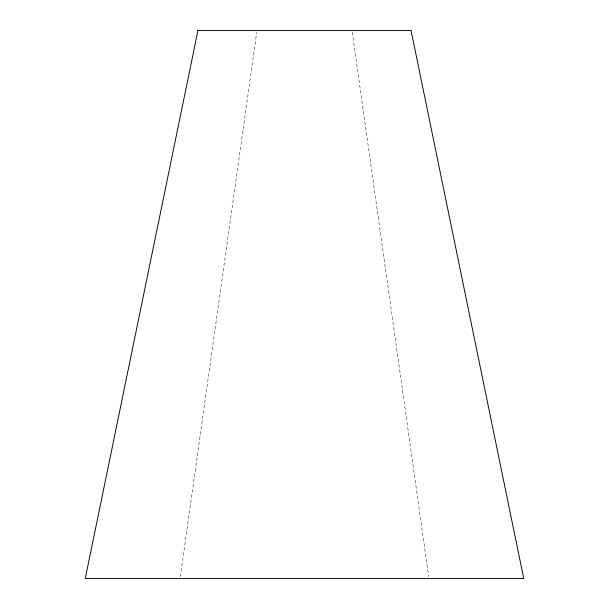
<?xml version="1.0" encoding="UTF-8"?>
<svg xmlns="http://www.w3.org/2000/svg" width="609" height="609" viewBox="0 0 609 609"><rect width="100%" height="100%" fill="white"/><g stroke="black" fill="none" stroke-linecap="round" stroke-linejoin="round"><path stroke-width="0.46" stroke-dasharray="3.04 2.28" d="M180.325 576.67L256.732 32.33M352.268 32.33L428.675 576.67"/><path stroke-width="0.91" d="M197.948 30.45L85.26 578.55L523.74 578.55L411.052 30.45L197.948 30.45"/></g></svg>
